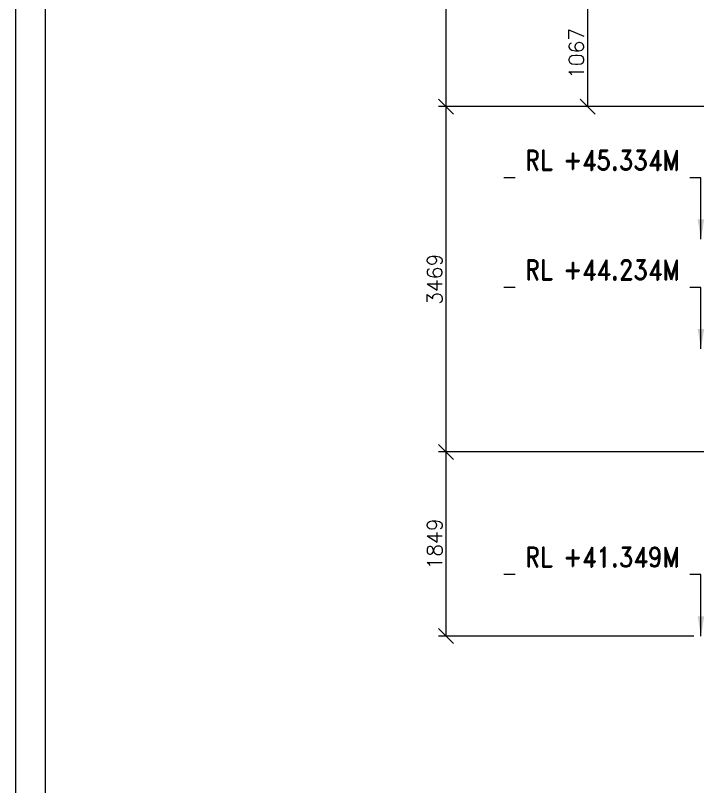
# Model space of a CAD drawing. Header units: inches. Extents: x 0 to 157513, y -28488 to 35640.
# Drawn here: x 0 to 6851, y 14498 to 22242 of the extents above; entities that cross this region are included whole.
import ezdxf

# ---------------------------------------------------------------- set-up
doc = ezdxf.new("R2010")
doc.units = ezdxf.units.IN
doc.header["$LTSCALE"] = 400
doc.header["$MEASUREMENT"] = 0
doc.linetypes.add('0', pattern=[0])
doc.layers.add('DIM', color=1, linetype='Continuous')
doc.styles.add('ROMAND', font='romand.shx', dxfattribs={"width": 0.85})
doc.styles.add('ROMANS', font='romans')
doc.dimstyles.new('SAM2 60 SC', dxfattribs={"dimscale": 60, "dimtxt": 2.5, "dimasz": 2.5, "dimexe": 1.25, "dimexo": 0.625, "dimtad": 1, "dimtoh": 1, "dimdec": 0, "dimdsep": 46, "dimtxsty": 'ROMANS', "dimblk": 'OBLIQUE', "dimcen": 2.5, "dimclrd": 1, "dimclre": 1, "dimclrt": 256, "dimadec": 0, "dimazin": 2, "dimtfac": 1, "dimtdec": 0, "dimtofl": 0, "dimtmove": 0, "dimatfit": 3, "dimfxl": 1, "dimtolj": 1, "dimtzin": 0, "dimarcsym": 1})
doc.dimstyles.new('STANDARD$7', dxfattribs={"dimscale": 25, "dimtxt": 2.5, "dimasz": 2.5, "dimexe": 1.5, "dimexo": 1, "dimgap": 1, "dimtad": 1, "dimdec": 3, "dimzin": 12, "dimdsep": 46, "dimtxsty": 'ROMANS', "dimcen": 125, "dimclrd": 1, "dimclre": 1, "dimclrt": 7, "dimadec": 0, "dimazin": 3, "dimtp": 0.051, "dimtm": 0.032, "dimtfac": 0.6, "dimtdec": 3, "dimtmove": 0, "dimatfit": 3, "dimfxl": 1, "dimtvp": 1, "dimtolj": 1, "dimtzin": 0, "dimarcsym": 1})

# ---------------------------------------------------------------- blocks, each defined once
blk = doc.blocks.new('_OBLIQUE')
at = {"color": 0, "linetype": 'ByBlock'}
blk.add_line((-0.5, -0.5), (0.5, 0.5), dxfattribs=at)
blk = doc.blocks.new('*D53')
at = {"color": 1, "lineweight": -2}
for p, q in [((7313.4, 24425), (4248.7, 24425)), ((4323.7, 24425), (4323.7, 21327.1)), ((9912.8, 21327.1), (4248.7, 21327.1))]:
    blk.add_line(p, q, dxfattribs=at)
at = {"layer": 'Defpoints', "color": 0}
for p in [(7350.9, 24425, 385.1), (4323.7, 21327.1), (9950.3, 21327.1, 236.2)]:
    blk.add_point(p, dxfattribs=at)
at = {"color": 1, "lineweight": -2, "xscale": 150, "yscale": 150, "zscale": 150}
for p, rotation in [((4323.7, 24425), 90), ((4323.7, 21327.1), 270)]:
    blk.add_blockref('_OBLIQUE', p, dxfattribs=dict(at, rotation=rotation))
at = {"insert": (4211.2, 22876), "char_height": 150, "attachment_point": 5, "rotation": 90, "style": 'ROMANS'}
blk.add_mtext('\\A1;3098', dxfattribs=at)
blk = doc.blocks.new('*D54')
at = {"color": 1, "lineweight": -2}
for p, q in [((9912.8, 21327.1), (4248.7, 21327.1)), ((4323.7, 21327.1), (4323.7, 17858.3)), ((9683.3, 17858.3), (4248.7, 17858.3))]:
    blk.add_line(p, q, dxfattribs=at)
at = {"layer": 'Defpoints', "color": 0}
for p in [(9950.3, 21327.1, 236.2), (4323.7, 17858.3), (9720.8, 17858.3, -27.6)]:
    blk.add_point(p, dxfattribs=at)
at = {"color": 1, "lineweight": -2, "xscale": 150, "yscale": 150, "zscale": 150}
for p, rotation in [((4323.7, 21327.1), 90), ((4323.7, 17858.3), 270)]:
    blk.add_blockref('_OBLIQUE', p, dxfattribs=dict(at, rotation=rotation))
at = {"insert": (4211.2, 19592.7), "char_height": 150, "attachment_point": 5, "rotation": 90, "style": 'ROMANS'}
blk.add_mtext('\\A1;3469', dxfattribs=at)
blk = doc.blocks.new('A1 title blck promac')
at = {"color": 4, "linetype": '0'}
blk.add_lwpolyline([(2099534.2, -476612.3), (2149994.2, -476612.3), (2149994.2, -440972.4), (2099534.2, -440972.4)], close=True, dxfattribs=at)
blk.add_lwpolyline([(2100784.8, -476312.3), (2149694.2, -476312.3), (2149694.2, -441272.4), (2099834.2, -441272.4), (2099834.2, -470227.9)], dxfattribs=at)
blk = doc.blocks.new('*D94')
at = {"color": 1, "lineweight": -2}
for p, q in [((6813.4, 22393.9), (5672, 22393.9)), ((5747, 22393.9), (5747, 21327.1)), ((6813.4, 21327.1), (5672, 21327.1))]:
    blk.add_line(p, q, dxfattribs=at)
at = {"layer": 'Defpoints', "color": 0}
for p in [(6850.9, 22393.9, 169.4), (5747, 21327.1), (6850.9, 21327.1)]:
    blk.add_point(p, dxfattribs=at)
at = {"color": 1, "lineweight": -2, "xscale": 150, "yscale": 150, "zscale": 150}
for p, rotation in [((5747, 22393.9), 90), ((5747, 21327.1), 270)]:
    blk.add_blockref('_OBLIQUE', p, dxfattribs=dict(at, rotation=rotation))
at = {"insert": (5634.5, 21860.5), "char_height": 150, "attachment_point": 5, "rotation": 90, "style": 'ROMANS'}
blk.add_mtext('\\A1;1067', dxfattribs=at)
blk = doc.blocks.new('*D340')
at = {"color": 1, "lineweight": -2}
for p, q in [((9683.3, 17858.6), (4248.7, 17858.6)), ((4323.7, 17858.6), (4323.7, 16009.2)), ((6813.4, 16009.2), (4248.7, 16009.2))]:
    blk.add_line(p, q, dxfattribs=at)
at = {"layer": 'Defpoints', "color": 0}
for p in [(9720.8, 17858.6, -27.6), (4323.7, 16009.2), (6850.9, 16009.2, 169.4)]:
    blk.add_point(p, dxfattribs=at)
at = {"color": 1, "lineweight": -2, "xscale": 150, "yscale": 150, "zscale": 150}
for p, rotation in [((4323.7, 17858.6), 90), ((4323.7, 16009.2), 270)]:
    blk.add_blockref('_OBLIQUE', p, dxfattribs=dict(at, rotation=rotation))
at = {"insert": (4211.2, 16933.9), "char_height": 150, "attachment_point": 5, "rotation": 90, "style": 'ROMANS'}
blk.add_mtext('\\A1;1849', dxfattribs=at)

msp = doc.modelspace()

# ---------------------------------------------------------------- dimensions: what is measured, and where the dimension line sits
dim = msp.add_linear_dim(base=(4323.7, 21327.1), p1=(7350.9, 24425, 385.1), p2=(9950.3, 21327.1, 236.2), angle=90, dimstyle='SAM2 60 SC')
dim.commit()
dim.dimension.update_dxf_attribs({"geometry": '*D53', "text_midpoint": (4211.2, 22876)})
dim = msp.add_linear_dim(base=(5747, 21327.1), p1=(6850.9, 22393.9, 169.4), p2=(6850.9, 21327.1), angle=90, dimstyle='SAM2 60 SC', override={"dimtoh": 0})
dim.commit()
dim.dimension.update_dxf_attribs({"geometry": '*D94', "text_midpoint": (5634.5, 21860.5)})

# ---------------------------------------------------------------- leaders
at = {"layer": 'DIM', "annotation_type": 0, "has_hookline": 1, "hookline_direction": 1, "text_width": 1700}
for points in [[(6884.7, 19993.9, 19.8), (6884.7, 20612, 19.8), (6684.7, 20612, 19.8)], [(6884.7, 18893.5, 134.8), (6884.7, 19511.5, 134.8), (6684.7, 19511.5, 134.8)], [(6884.7, 16008.8, 134.8), (6884.7, 16626.9, 134.8), (6684.7, 16626.9, 134.8)]]:
    msp.add_leader(points, dimstyle='STANDARD$7', override={"dimscale": 80, "dimasz": 2.5, "dimexe": 1, "dimdec": 2, "dimpost": '', "dimcen": 0.9, "dimclrd": 1, "dimadec": 1, "dimtp": 0, "dimtm": 0, "dimtfac": 1, "dimtdec": 0, "dimatfit": 0, "dimfxl": 1.5, "dimtvp": 0, "dimtfillclr": 256}, dxfattribs=at)

# ---------------------------------------------------------------- next in the draw order: texts
at = {"char_height": 200, "attachment_point": 3, "style": 'ROMAND', "bg_fill": 2}
for s, insert in [('RL +45.334M', (6672.4, 20888.9, 19.8)), ('RL +44.234M', (6672.4, 19788.4, 134.8)), ('RL +41.349M', (6672.4, 16903.8, 134.8))]:
    msp.add_mtext(s, dxfattribs=dict(at, insert=insert))

# ---------------------------------------------------------------- next in the draw order: block references
msp.add_blockref('A1 title blck promac', (-2099534.2, 476612.3))

# ---------------------------------------------------------------- next in the draw order: dimensions: what is measured, and where the dimension line sits
dim = msp.add_linear_dim(base=(4323.7, 17858.3), p1=(9950.3, 21327.1, 236.2), p2=(9720.8, 17858.3, -27.6), angle=90, dimstyle='SAM2 60 SC')
dim.commit()
dim.dimension.update_dxf_attribs({"geometry": '*D54', "text_midpoint": (4211.2, 19592.7)})
dim = msp.add_linear_dim(base=(4323.7, 16009.2), p1=(9720.8, 17858.6, -27.6), p2=(6850.9, 16009.2, 169.4), angle=90, dimstyle='SAM2 60 SC', override={"dimtoh": 0})
dim.commit()
dim.dimension.update_dxf_attribs({"geometry": '*D340', "text_midpoint": (4211.2, 16933.9)})

doc.saveas('drawing.dxf')
